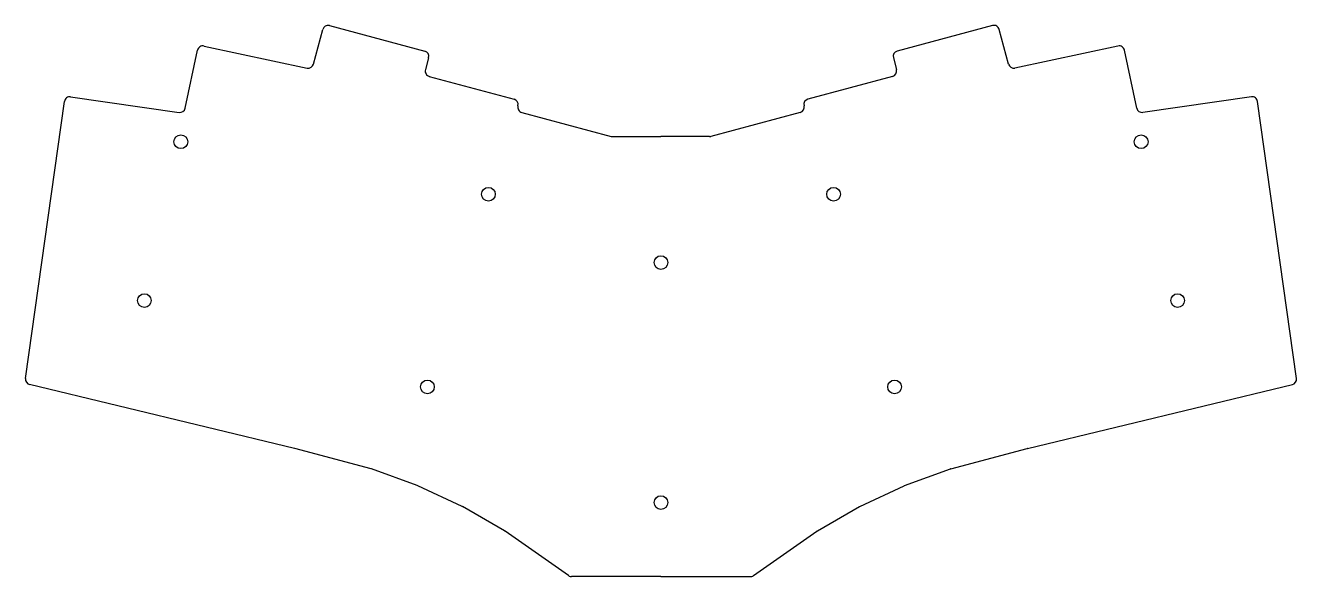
# Model space of a CAD drawing. Header units: millimetres. Extents: x -11 to 221, y -43 to 57.
import ezdxf

# ---------------------------------------------------------------- set-up
doc = ezdxf.new("R2010")
doc.units = ezdxf.units.MM

msp = doc.modelspace()

# ---------------------------------------------------------------- linework, layer by layer
for p, q in [((41.45, 50.31), (43.15, 56.64)), ((44.37, 57.34), (61.76, 52.68)), ((165.35, 57.34), (147.96, 52.68)), ((168.27, 50.31), (166.58, 56.64)), ((21.48, 53.61), (40.28, 49.59)), ((188.24, 53.61), (169.45, 49.59)), ((18.05, 42.27), (20.3, 52.84)), ((62.46, 51.46), (61.88, 49.29)), ((147.26, 51.46), (147.84, 49.29)), ((191.67, 42.27), (189.42, 52.84)), ((62.59, 48.06), (78.04, 43.92)), ((147.13, 48.06), (131.68, 43.92)), ((-2.86, 44.33), (16.93, 41.48)), ((212.58, 44.33), (192.79, 41.48)), ((-11.1, -7.12), (-3.99, 43.48)), ((78.75, 42.69), (78.75, 42.69)), ((130.97, 42.69), (130.97, 42.69)), ((220.82, -7.12), (213.71, 43.48)), ((79.46, 41.47), (95.75, 37.1)), ((130.26, 41.47), (113.97, 37.1)), ((96.01, 37.07), (104.86, 37.07)), ((113.71, 37.07), (104.86, 37.07)), ((38, -19.89), (-10.34, -8.23)), ((171.72, -19.89), (220.06, -8.23)), ((51.98, -23.64), (38.03, -19.9)), ((157.74, -23.64), (171.7, -19.9)), ((60.4, -26.7), (52.06, -23.66)), ((149.32, -26.7), (157.66, -23.66)), ((68.56, -30.5), (60.48, -26.73)), ((141.16, -30.5), (149.24, -26.73)), ((76.33, -34.98), (68.64, -30.54)), ((133.39, -34.98), (141.08, -30.54)), ((87.99, -43.14), (76.4, -35.03)), ((121.74, -43.14), (133.32, -35.03)), ((104.86, -43.32), (88.56, -43.32)), ((104.86, -43.32), (121.16, -43.32))]:
    msp.add_line(p, q)
for centre in [(17.25, 36.11), (192.47, 36.11), (73.38, 26.53), (136.34, 26.53), (104.86, 14.06), (10.59, 7.1), (199.13, 7.1), (62.24, -8.67), (147.48, -8.67), (104.86, -29.8)]:
    msp.add_circle(centre, 1.25)
for centre, start, end in [((44.11, 56.38), 75, 165), ((165.61, 56.38), 15, 105), ((21.28, 52.63), 77.9172, 168), ((188.45, 52.63), 12, 102.0828), ((61.5, 51.72), 345, 75), ((148.22, 51.72), 105, 195), ((40.48, 50.57), 257.9172, 345), ((62.85, 49.03), 165, 255), ((146.87, 49.03), 285, 15), ((169.24, 50.57), 195, 282.0828), ((-3, 43.34), 81.8242, 172), ((212.72, 43.34), 8, 98.1758), ((17.07, 42.47), 261.8242, 348), ((77.78, 42.95), 345, 75), ((79.72, 42.44), 165, 255), ((130, 42.44), 285, 15), ((131.94, 42.95), 105, 195), ((192.65, 42.47), 192, 278.1758), ((96.01, 38.07), 255, 269.9961), ((104.86, 38.07), 269.9961, 270.0039), ((113.71, 38.07), 270.0039, 285), ((-10.11, -7.26), 172, 256.4369), ((219.83, -7.26), 283.5631, 8), ((37.77, -20.86), 75, 76.4369), ((171.95, -20.86), 103.5631, 105), ((51.72, -24.6), 70, 75), ((158, -24.6), 105, 110), ((60.06, -27.64), 65, 70), ((149.66, -27.64), 110, 115), ((68.14, -31.41), 60, 65), ((141.58, -31.41), 115, 120), ((75.83, -35.84), 55, 60), ((133.89, -35.84), 120, 125), ((88.56, -42.32), 235, 269.9973), ((104.86, -42.32), 269.9973, 270.0027), ((121.16, -42.32), 270.0027, 305)]:
    msp.add_arc(centre, 1, start, end)

doc.saveas('drawing.dxf')
